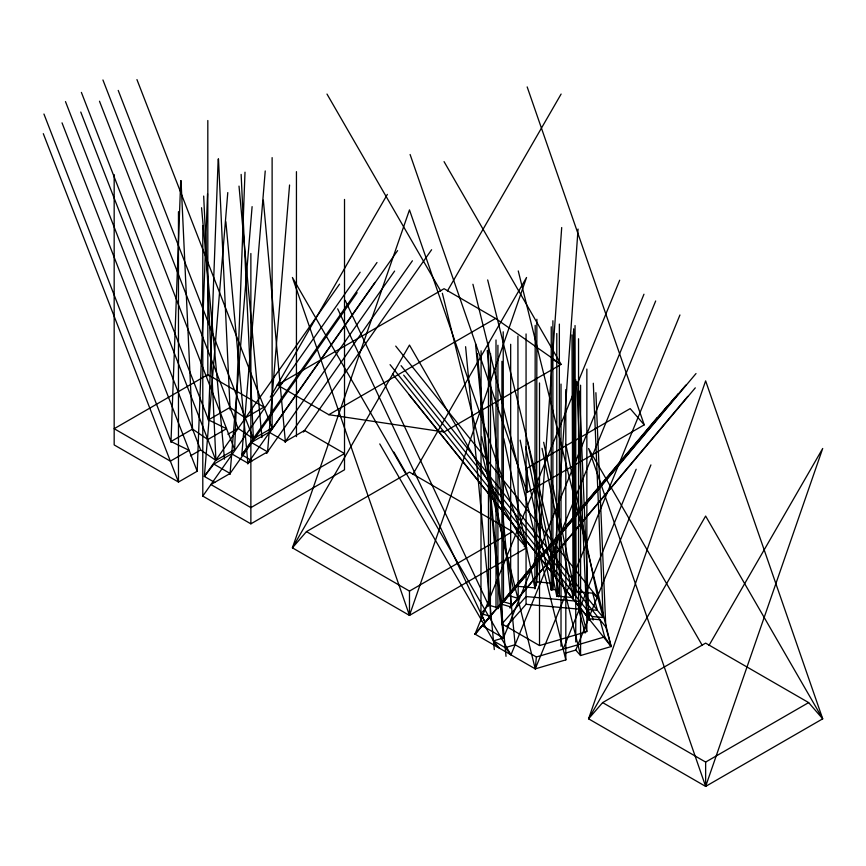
<?xml version="1.0" encoding="UTF-8"?>
<svg xmlns="http://www.w3.org/2000/svg" width="866" height="866" viewBox="0 0 866 866"><rect width="100%" height="100%" fill="white"/><g stroke="black" fill="none" stroke-linecap="round" stroke-linejoin="round"><path stroke-width="1.3" d="M114.171 174.586L114.171 444.918L178.472 482.048L197.199 471.234L207.548 193.822M178.472 211.705L178.472 482.048L43.3 133.667M207.818 375.985L207.818 120.515M102.935 79.964L238.107 428.345L253.392 438.791L272.119 427.977L272.119 157.634M480.955 621.323L481.095 350.817M490.394 617.35L490.546 353.599M534.885 588.88L535.199 325.324M536.563 582.829L536.877 319.273M170.981 441.985L180.723 180.734M208.435 420.367L218.178 159.106M65.48 101.593L200.641 449.974L215.926 460.42L234.664 449.606L245.002 172.193M574.494 595.451L574.764 591.532L592.701 593.178L597.832 597.962L603.201 617.534L592.182 616.527L390.068 364.662M536.281 585.557L561.698 227.541M552.432 589.865L578.055 229.046M536.281 585.762L536.465 583.143M227.78 192.588L204.365 476.452L214.79 482.47M230.02 474.351L252.103 206.638M252.255 460.842L241.82 454.823L265.234 170.959M267.486 452.723L289.569 185.01M442.353 293.26L535.253 668.866L536.379 656.991L515.129 644.726L505.192 647.649L493.479 640.883L503.417 637.961L482.167 625.696L475.012 634.096L535.253 668.866L565.823 659.881L565.823 389.538M558.689 596.858L559.36 594.444L559.36 324.1M574.764 591.532L573.097 597.583L556.784 596.089L558.44 590.038L551.241 589.378L552.898 583.338L536.563 581.844L534.885 587.884L516.97 586.25L508.732 595.592L518.193 598.363L510.669 606.871L501.23 604.1L497.918 607.845L488.467 605.063L480.955 613.572L485.176 622.567L475.012 634.096L619.699 280.216M406.111 474.416L292.416 277.488L409.477 615.412L526.539 547.832L409.477 209.908L292.416 547.832L409.477 615.412L526.539 277.488L412.844 474.416M702.272 645.408L588.577 448.48L705.638 786.404L822.7 718.823L705.638 380.888L588.577 718.823L705.638 786.404L822.7 448.48L709.005 645.408M563.041 649.413L636.164 469.242M564.697 653.332L575.76 650.085L650.918 464.901M503.363 638.101L643.968 294.224M505.192 647.649L510.983 654.858L655.681 300.978M535.253 668.866L679.94 314.986M270.289 397.137L387.351 194.385M447.419 290.987L561.114 94.058M339.537 284.145L204.365 476.452L213.88 464.1L231.677 453.827L247.893 463.191L267.562 451.835L251.335 442.472L241.82 454.823L244.115 453.503M344.516 199.44L344.516 469.773L250.869 523.843L202.796 496.088L360.137 272.249M241.82 454.823L376.991 262.517M229.761 473.951L357.16 292.697M247.546 463.678L374.956 282.424M269.413 432.978L397.591 250.62M266.436 453.427L394.615 271.069M285.011 442.05L412.411 260.796M303.436 432.069L431.614 249.722M516.97 586.25L503.503 601.805L512.964 604.565L695.29 387.86M475.012 634.096L657.337 417.39M667.502 405.862L485.176 622.567L337.675 308.837M497.896 607.867L675.015 397.353M497.733 608.246L678.327 393.597M685.829 385.099L503.503 601.805L503.211 331.797M696.015 373.56L513.69 590.266L481.669 436.616M509.793 607.921L687.777 396.379M526.539 547.832L512.488 531.605L409.477 472.132L306.467 531.605L292.416 547.832L409.477 345.069L526.539 547.832L524.19 546.478M602.628 702.597L588.577 718.823L705.638 516.06L822.7 718.823L808.649 702.597L705.638 643.124L602.628 702.597L705.638 762.069L808.649 702.597M482.167 625.696L490.405 616.365L480.955 613.572M510.464 607.402L512.964 604.565M506.415 626.562L526.063 604.295L526.063 333.951M277.315 384.969L444.052 288.703L495.558 318.439L561.114 364.402L444.052 431.982L328.82 414.706L277.315 384.969L282.284 382.913M190.444 455.862L200.641 449.974M227.899 434.234L238.107 428.345M251.335 442.472L269.131 432.199L285.347 441.563L304.551 430.478L344.516 453.557L250.869 507.628L210.903 484.549L230.096 473.464L213.88 464.1M328.82 414.706L495.558 318.439M410.105 154.505L527.167 492.429L644.228 424.849L527.167 86.914M306.467 531.605L409.477 591.088L512.488 531.605M536.379 656.991L604.695 636.9L611.158 646.545L580.577 655.54L575.76 650.085M576.778 381.733L586.39 609.285L597.41 610.313L592.701 593.178M526.063 604.295L578.542 609.101L585.124 633.078M554.088 360.343L561.114 364.402L444.052 161.639M441.714 430.629L444.052 431.982M644.228 424.849L630.177 408.622L527.167 468.095L527.167 492.429M395.719 346.097L597.832 597.962L565.812 444.312M401.088 365.668L603.201 617.534L593.307 383.248M403.675 375.108L605.789 626.973L611.158 646.545L409.044 394.68M392.666 374.101L589.703 619.645M493.479 640.883L499.271 648.104M326.991 94.058L440.686 290.987M393.922 452.106L510.983 654.858M379.773 443.933L496.835 646.696M345.188 300.318L488.673 605.507M136.947 79.596L272.119 427.977M118.22 90.41L253.392 438.791L241.138 174.423M99.493 101.225L234.664 449.606M81.393 92.402L208.76 420.66M80.754 112.039L215.926 460.42L203.683 196.052M62.027 122.853L197.199 471.234M43.939 114.031L171.295 442.288M604.695 636.9L599.997 619.753L588.977 618.746L586.39 609.307M592.182 616.527L593.156 620.067M518.258 270.939L611.158 646.545M487.677 279.935L580.577 655.54L580.577 385.197M472.923 284.265L565.823 659.881M543.664 442.277L575.121 593.286M542.04 448.328L573.227 598.016M527.34 440.794L559.36 594.444M525.684 446.834L556.87 596.522M520.141 440.134L551.328 589.811M503.796 438.64L534.982 588.317M487.244 350.524L515.183 645.322M477.307 353.447L506.015 656.32M475.531 343.77L503.482 638.567M465.594 346.692L494.302 649.565M263.34 200.154L285.412 442.18M239.016 186.103L261.933 437.546M225.885 221.772L247.947 463.808M201.551 207.732L224.478 459.175M218.481 158.933L230.107 409.813M181.026 180.561L192.588 430.099M595.895 392.688L605.789 626.973M579.376 391.172L589.042 620.078M573.638 328.831L574.764 592.517M571.982 334.882L573.108 598.568M575.035 325.54L575.663 591.879M573.411 331.591L574.039 595.223M517.911 336.084L518.193 599.348M705.638 762.069L705.638 786.404M586.856 369.046L586.856 631.282M578.542 338.758L578.542 609.101M575.76 379.741L575.76 641.966M561.016 384.082L561.016 646.307M556.784 333.497L556.784 595.721M552.898 320.734L552.898 589.724M551.241 326.785L551.241 590.374M539.518 382.978L539.518 645.213M510.669 344.278L510.669 607.867M501.944 361.284L501.944 624.873M497.918 345.253L497.918 608.83M496.002 339.959L496.002 607.596M488.467 342.471L488.467 606.048M409.477 591.088L409.477 615.412M296.443 171.674L296.443 436.616M250.869 253.5L250.869 523.843M202.796 225.745L202.796 496.088M526.063 596.555L501.944 623.888L539.518 645.571L586.856 631.65L578.542 601.35L526.063 596.555M207.818 374.632L114.171 428.702L170.364 461.145L189.091 450.331L170.992 441.508L192.533 429.071L207.818 439.517L226.546 428.702L208.457 419.88L229.999 407.442L245.284 417.888L264.011 407.074L207.818 374.632"/></g></svg>
